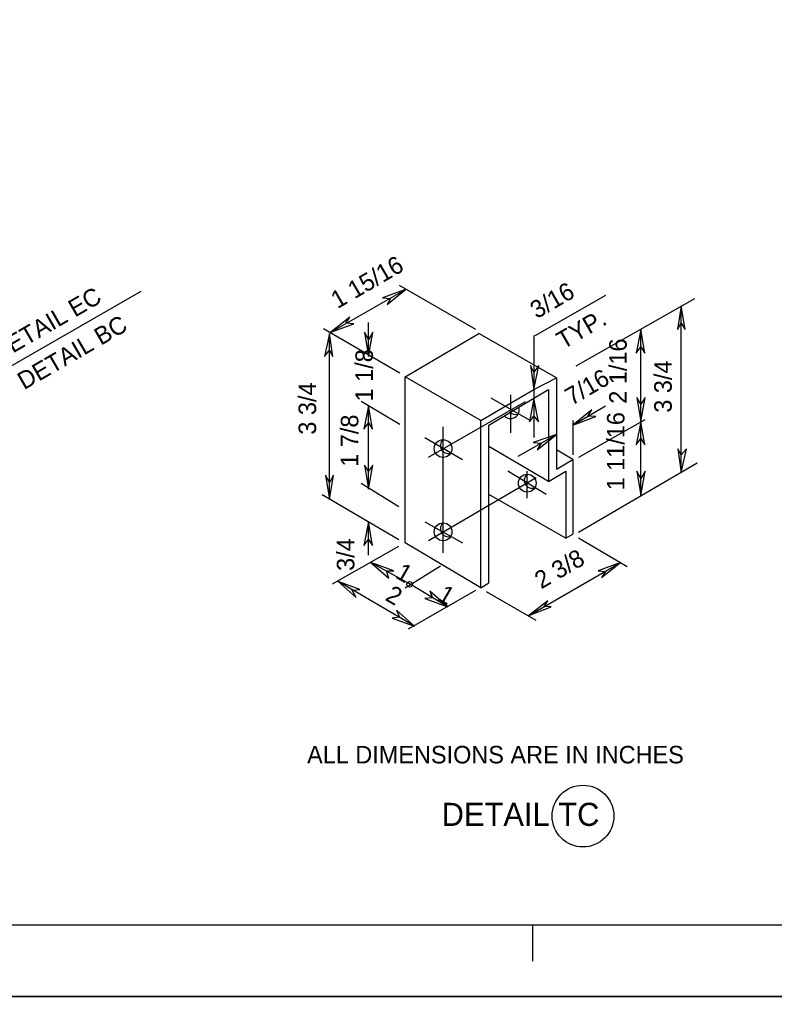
# Model space of a CAD drawing. Extents: x 528.17 to 531.13, y 154.46 to 156.3.
# Drawn here: x 529.436 to 529.876, y 154.464 to 155.033 of the extents above; entities that cross this region are included whole.
import ezdxf

# ---------------------------------------------------------------- set-up
doc = ezdxf.new("R2010")
doc.units = 0
for name, color, linetype in [('Level 1', 7, 'Continuous'), ('Level 2', 7, 'Continuous'), ('Level 41', 7, 'Continuous')]:
    doc.layers.add(name, color=color, linetype=linetype)

msp = doc.modelspace()

# ---------------------------------------------------------------- linework, layer by layer
at = {"layer": 'Level 1'}
for p, q in [((528.3595800524935, 154.50557742782152), (531.1095800524935, 154.50557742782152)), ((529.7346818909973, 154.50532807317586), (529.7346818909973, 154.48449474484883)), ((528.1729002624672, 154.46391076115486), (531.1312335958005, 154.46391076115486))]:
    msp.add_line(p, q, dxfattribs=at)
for points in [[(529.6607611548557, 154.8759842519685), (529.6473097112861, 154.87106299212599), (529.651902887139, 154.87073490813648), (529.6499343832021, 154.86712598425197)], [(529.8215223097113, 154.86646981627297), (529.8192257217847, 154.85269028871392), (529.8215223097113, 154.85629921259843), (529.8238188976378, 154.85269028871392)], [(529.617125984252, 154.8510498687664), (529.6305774278215, 154.85597112860893), (529.6259842519685, 154.85629921259843), (529.628280839895, 154.85990813648294)], [(529.6164698162729, 154.8503937007874), (529.6135170603675, 154.83694225721786), (529.6164698162729, 154.84055118110237), (529.61843832021, 154.83694225721786)], [(529.6391076115485, 154.83694225721786), (529.6417322834645, 154.8510498687664), (529.6391076115485, 154.8467847769029), (529.636811023622, 154.8510498687664)], [(529.7979002624672, 154.85269028871392), (529.7952755905512, 154.83891076115486), (529.7979002624672, 154.84251968503938), (529.8001968503937, 154.83891076115486)], [(529.735564304462, 154.81758530183725), (529.7385170603675, 154.83169291338584), (529.735564304462, 154.82775590551182), (529.7335958005249, 154.83169291338584)], [(529.7979002624672, 154.79888451443568), (529.8005249343832, 154.81299212598424), (529.7979002624672, 154.80905511811022), (529.7956036745406, 154.81299212598424)], [(529.6391076115485, 154.80807086614172), (529.6364829396325, 154.79461942257217), (529.6391076115485, 154.79822834645668), (529.641404199475, 154.79461942257217)], [(529.735564304462, 154.81266404199474), (529.7329396325459, 154.79888451443568), (529.735564304462, 154.8021653543307), (529.738188976378, 154.79888451443568)], [(529.7582020997376, 154.79691601049868), (529.771653543307, 154.8018372703412), (529.7670603674541, 154.8021653543307), (529.7693569553805, 154.8057742782152)], [(529.7979002624672, 154.79888451443568), (529.7952755905512, 154.78543307086613), (529.7979002624672, 154.78904199475065), (529.8001968503937, 154.78543307086613)], [(529.748687664042, 154.79133858267716), (529.7352362204724, 154.78674540682414), (529.7398293963255, 154.78641732283464), (529.7375328083989, 154.78248031496062)], [(529.8215223097113, 154.76902887139107), (529.8244750656168, 154.78313648293963), (529.8215223097113, 154.7795275590551), (529.8195538057743, 154.78313648293963)], [(529.6391076115485, 154.75951443569554), (529.6417322834645, 154.7736220472441), (529.6391076115485, 154.77001312335958), (529.636811023622, 154.7736220472441)], [(529.6164698162729, 154.7536089238845), (529.6187664041995, 154.76771653543307), (529.6164698162729, 154.76345144356955), (529.6141732283464, 154.76771653543307)], [(529.7979002624672, 154.75590551181102), (529.8005249343832, 154.77001312335958), (529.7979002624672, 154.76574803149606), (529.7956036745406, 154.77001312335958)], [(529.6391076115485, 154.74048556430446), (529.6364829396325, 154.7267060367454), (529.6391076115485, 154.73031496062993), (529.641404199475, 154.7267060367454)], [(529.6404199475065, 154.71686351706037), (529.6509186351706, 154.70767716535434), (529.6496062992126, 154.71194225721786), (529.6538713910761, 154.71194225721786)], [(529.7860892388452, 154.71686351706037), (529.772965879265, 154.71194225721786), (529.7772309711286, 154.71161417322836), (529.7749343832021, 154.70800524934384)], [(529.6213910761155, 154.70570866141733), (529.6318897637796, 154.69652230971127), (529.629593175853, 154.70078740157481), (529.634186351706, 154.70111548556432)], [(529.6853674540682, 154.69094488188975), (529.6748687664042, 154.7001312335958), (529.6765091863517, 154.69619422572177), (529.6719160104986, 154.69586614173227)], [(529.7326115485564, 154.68602362204723), (529.7457349081365, 154.69094488188975), (529.7414698162729, 154.69127296587925), (529.7437664041995, 154.69455380577426)], [(529.6660104986877, 154.6797900262467), (529.6555118110236, 154.68897637795274), (529.6571522309711, 154.68503937007873), (529.6528871391076, 154.68438320209972)]]:
    msp.add_lwpolyline(points, close=True, dxfattribs=at)
at = {"layer": 'Level 2'}
for p, q in [((529.617125984252, 154.8510498687664), (529.6607611548557, 154.8759842519685)), ((529.7017716535433, 154.85269028871392), (529.6571522309711, 154.878280839895)), ((529.4071522309711, 154.81791338582676), (529.50656167979, 154.875)), ((529.7362204724409, 154.8490813648294), (529.7775590551181, 154.8727034120735)), ((529.7601706036745, 154.83136482939634), (529.8293963254594, 154.87073490813648)), ((529.8215223097113, 154.76902887139107), (529.8215223097113, 154.86646981627297)), ((529.6574803149606, 154.82709973753282), (529.6128608923884, 154.85301837270342)), ((529.6391076115485, 154.83759842519686), (529.6391076115485, 154.85662729658793)), ((529.6164698162729, 154.7536089238845), (529.6164698162729, 154.8503937007874)), ((529.6604330708661, 154.8251312335958), (529.7034120734908, 154.8503937007874)), ((529.748687664042, 154.8244750656168), (529.7034120734908, 154.8503937007874)), ((529.735564304462, 154.8490813648294), (529.735564304462, 154.81758530183725)), ((529.7979002624672, 154.79888451443568), (529.7979002624672, 154.85269028871392)), ((529.7047244094488, 154.7995406824147), (529.6604330708661, 154.8251312335958)), ((529.6604330708661, 154.72834645669292), (529.6604330708661, 154.8251312335958)), ((529.735564304462, 154.81758530183725), (529.748687664042, 154.8244750656168)), ((529.748687664042, 154.8244750656168), (529.748687664042, 154.79133858267716)), ((529.7047244094488, 154.7995406824147), (529.735564304462, 154.81758530183725)), ((529.7221128608924, 154.79232283464566), (529.7221128608924, 154.81463254593174)), ((529.735564304462, 154.81266404199474), (529.7440944881889, 154.81758530183725)), ((529.735564304462, 154.81758530183725), (529.735564304462, 154.81266404199474)), ((529.7440944881889, 154.81758530183725), (529.7440944881889, 154.76410761154855)), ((529.6391076115485, 154.80807086614172), (529.634842519685, 154.81069553805773)), ((529.6574803149606, 154.79724409448818), (529.6391076115485, 154.80807086614172)), ((529.6391076115485, 154.75951443569554), (529.6391076115485, 154.80807086614172)), ((529.6742125984252, 154.7782152230971), (529.7306430446195, 154.81069553805773)), ((529.7093175853018, 154.79691601049868), (529.735564304462, 154.81266404199474)), ((529.7329396325459, 154.7998687664042), (529.7106299212599, 154.81266404199474)), ((529.735564304462, 154.81266404199474), (529.735564304462, 154.78969816272965)), ((529.7582020997376, 154.79691601049868), (529.7772309711286, 154.80807086614172)), ((529.6827427821522, 154.7224409448819), (529.6827427821522, 154.79593175853017)), ((529.7047244094488, 154.70209973753282), (529.7047244094488, 154.7995406824147)), ((529.7093175853018, 154.70505249343833), (529.7093175853018, 154.79691601049868)), ((529.7582020997376, 154.7995406824147), (529.7582020997376, 154.79724409448818)), ((529.7582020997376, 154.79724409448818), (529.7582020997376, 154.7795275590551)), ((529.761811023622, 154.7782152230971), (529.8005249343832, 154.8001968503937)), ((529.7979002624672, 154.75590551181102), (529.7979002624672, 154.79888451443568)), ((529.7263779527559, 154.7788713910761), (529.748687664042, 154.79133858267716)), ((529.748687664042, 154.79133858267716), (529.748687664042, 154.77132545931758)), ((529.6719160104986, 154.78969816272965), (529.6938976377953, 154.7769028871391)), ((529.7440944881889, 154.76410761154855), (529.7093175853018, 154.78444881889763)), ((529.7582020997376, 154.7769028871391), (529.748687664042, 154.78248031496062)), ((529.748687664042, 154.77132545931758), (529.7582020997376, 154.7769028871391)), ((529.7582020997376, 154.7769028871391), (529.7582020997376, 154.73326771653544)), ((529.7614829396325, 154.73458005249344), (529.8307086614174, 154.7749343832021)), ((529.7427821522309, 154.75656167979002), (529.7204724409448, 154.77001312335958)), ((529.7316272965879, 154.75426509186352), (529.7316272965879, 154.77001312335958)), ((529.7440944881889, 154.76410761154855), (529.7542650918635, 154.77001312335958)), ((529.7542650918635, 154.77001312335958), (529.7542650918635, 154.73097112860893)), ((529.6568241469816, 154.749343832021), (529.634842519685, 154.76279527559055)), ((529.6742125984252, 154.72965879265092), (529.73687664042, 154.76640419947506)), ((529.6568241469816, 154.72998687664042), (529.6122047244095, 154.75623359580052)), ((529.7542650918635, 154.73097112860893), (529.7093175853018, 154.75656167979002)), ((529.6391076115485, 154.7211286089239), (529.6391076115485, 154.74048556430446)), ((529.6719160104986, 154.74048556430446), (529.6938976377953, 154.72834645669292)), ((529.7542650918635, 154.73097112860893), (529.7582020997376, 154.73326771653544)), ((529.7047244094488, 154.70209973753282), (529.6604330708661, 154.72834645669292)), ((529.7900262467192, 154.71423884514437), (529.7614829396325, 154.73097112860893)), ((529.6181102362204, 154.70439632545933), (529.6568241469816, 154.7263779527559)), ((529.6630577427821, 154.70439632545933), (529.6404199475065, 154.71686351706037)), ((529.7326115485564, 154.68602362204723), (529.7860892388452, 154.71686351706037)), ((529.6604330708661, 154.70209973753282), (529.6811023622047, 154.71489501312337)), ((529.6660104986877, 154.6797900262467), (529.6213910761155, 154.70570866141733)), ((529.7047244094488, 154.70209973753282), (529.7093175853018, 154.70505249343833)), ((529.6624015748032, 154.6781496062992), (529.7017716535433, 154.70078740157481)), ((529.6853674540682, 154.69094488188975), (529.6630577427821, 154.70439632545933)), ((529.73687664042, 154.68307086614172), (529.7080052493438, 154.6998031496063))]:
    msp.add_line(p, q, dxfattribs=at)
for centre, radius in [((529.6826396380197, 154.78321824507114), 0.005178472733754198), ((529.731684953281, 154.76306362919146), 0.005178472733754198), ((529.6826292810741, 154.73471666944687), 0.005178472733754198), ((529.6631167958135, 154.70411189559044), 0.001631218913870508), ((529.7641692354551, 154.56903154962768), 0.018004492211618355)]:
    msp.add_circle(centre, radius, dxfattribs=at)
for centre, radius, start, end in [((529.7218588012687, 154.80592325877237), 0.005178472733754198, 224.73351111111114, 14.756644444444532), ((529.7247274441637, 154.80763243856913), 0.004529492582043712, 227.34709444444445, 290.1665111111111), ((529.6856297127559, 154.78494867129677), 0.004555052605780403, 132.46879722222224, 288.60237500000005), ((529.7344856696228, 154.76471299222743), 0.004561476910296911, 129.67272222222223, 290.51251666666667), ((529.6857152659651, 154.73650225416182), 0.004617600361037739, 133.5111388888889, 287.0920055555556)]:
    msp.add_arc(centre, radius, start, end, dxfattribs=at)
at = {"layer": 'Level 41'}
msp.add_lwpolyline([(528.1729002624672, 156.29724409448818), (531.1312335958005, 156.29724409448818), (531.1312335958005, 154.46391076115486), (528.1729002624672, 154.46391076115486)], close=True, dxfattribs=at)

# ---------------------------------------------------------------- texts
at = {"layer": 'Level 2'}
for s, rotation, p in [('1 15/16', 30.00761666666667, (529.621062992126, 154.86450131233596)), ('DETAIL EC', 30.002475, (529.4232283464567, 154.83366141732284)), ('3/16', 29.986419444444444, (529.7372047244095, 154.85859580052494)), ('DETAIL BC', 29.999905555555557, (529.4383202099738, 154.81725721784775)), ('TYP.', 29.995080555555553, (529.752624671916, 154.84087926509187)), ('2 1/16', 90, (529.7896981627297, 154.80938320209972)), ('1 1/8', 90, (529.6417322834645, 154.81069553805773)), ('3 3/4', 90, (529.8159448818898, 154.8041338582677)), ('7/16', 29.984397222222224, (529.7575459317585, 154.80807086614172)), ('3 3/4', 90, (529.6085958005249, 154.79133858267716)), ('1 7/8', 90, (529.6332020997376, 154.77263779527559)), ('1 11/16', 90, (529.7883858267717, 154.75885826771653)), ('3/4', 90, (529.630905511811, 154.71194225721786)), ('2 3/8', 30.00761666666667, (529.7398293963255, 154.70111548556432)), ('1', 329.9480027777778, (529.6541994750656, 154.70833333333334)), ('2', 329.99951388888894, (529.6482939632546, 154.69520997375326)), ('1', 329.9480027777778, (529.6788057742782, 154.69553805774277))]:
    msp.add_text(s, height=0.010228346456692914, rotation=rotation, dxfattribs=at).set_placement(p)
for s, height, p in [('ALL DIMENSIONS ARE IN INCHES', 0.010228346456692914, (529.6033464566929, 154.5997375328084)), ('DETAIL TC', 0.013450787401574802, (529.6818099681127, 154.56332020997374))]:
    msp.add_text(s, height=height, dxfattribs=at).set_placement(p)

doc.saveas('drawing.dxf')
